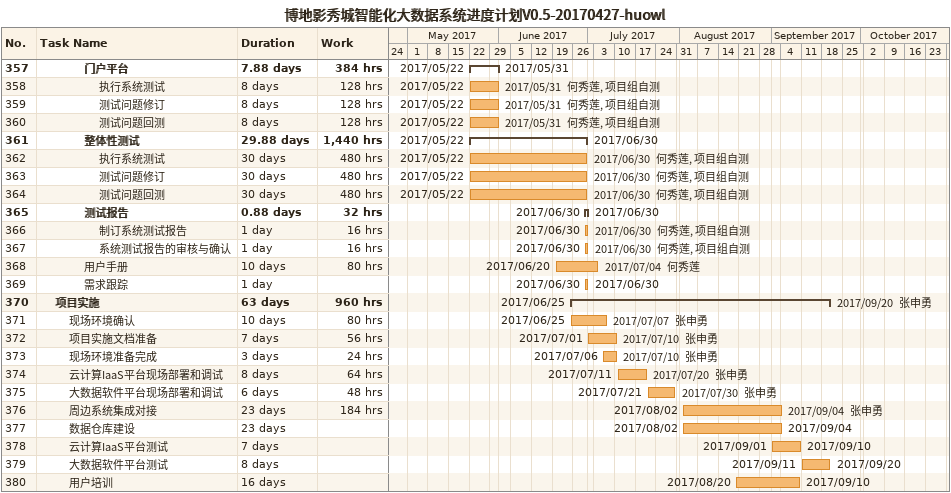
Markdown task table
博地影秀城智能化大数据系统进度计划V0.5-20170427-huowl

| ID | Level | Task | Duration | Start | Finish | Resources | Work (h) |
|---|---|---|---|---|---|---|---|
| 357 | 4 | **门户平台** | 7.88d | 2017-05-22 | 2017-05-31 |  | 384 |
| 358 | 5 | 执行系统测试 | 8d | 2017-05-22 | 2017-05-31 | 何秀莲, 项目组自测 | 128 |
| 359 | 5 | 测试问题修订 | 8d | 2017-05-22 | 2017-05-31 | 何秀莲, 项目组自测 | 128 |
| 360 | 5 | 测试问题回测 | 8d | 2017-05-22 | 2017-05-31 | 何秀莲, 项目组自测 | 128 |
| 361 | 4 | **整体性测试** | 29.88d | 2017-05-22 | 2017-06-30 |  | 1440 |
| 362 | 5 | 执行系统测试 | 30d | 2017-05-22 | 2017-06-30 | 何秀莲, 项目组自测 | 480 |
| 363 | 5 | 测试问题修订 | 30d | 2017-05-22 | 2017-06-30 | 何秀莲, 项目组自测 | 480 |
| 364 | 5 | 测试问题回测 | 30d | 2017-05-22 | 2017-06-30 | 何秀莲, 项目组自测 | 480 |
| 365 | 4 | **测试报告** | 0.88d | 2017-06-30 | 2017-06-30 |  | 32 |
| 366 | 5 | 制订系统测试报告 | 1d | 2017-06-30 | 2017-06-30 | 何秀莲, 项目组自测 | 16 |
| 367 | 5 | 系统测试报告的审核与确认 | 1d | 2017-06-30 | 2017-06-30 | 何秀莲, 项目组自测 | 16 |
| 368 | 4 | 用户手册 | 10d | 2017-06-20 | 2017-07-04 | 何秀莲 | 80 |
| 369 | 4 | 需求跟踪 | 1d | 2017-06-30 | 2017-06-30 |  |  |
| 370 | 2 | **项目实施** | 63d | 2017-06-25 | 2017-09-20 | 张申勇 | 960 |
| 371 | 3 | 现场环境确认 | 10d | 2017-06-25 | 2017-07-07 | 张申勇 | 80 |
| 372 | 3 | 项目实施文档准备 | 7d | 2017-07-01 | 2017-07-10 | 张申勇 | 56 |
| 373 | 3 | 现场环境准备完成 | 3d | 2017-07-06 | 2017-07-10 | 张申勇 | 24 |
| 374 | 3 | 云计算IaaS平台现场部署和调试 | 8d | 2017-07-11 | 2017-07-20 | 张申勇 | 64 |
| 375 | 3 | 大数据软件平台现场部署和调试 | 6d | 2017-07-21 | 2017-07-30 | 张申勇 | 48 |
| 376 | 3 | 周边系统集成对接 | 23d | 2017-08-02 | 2017-09-04 | 张申勇 | 184 |
| 377 | 3 | 数据仓库建设 | 23d | 2017-08-02 | 2017-09-04 |  |  |
| 378 | 3 | 云计算IaaS平台测试 | 7d | 2017-09-01 | 2017-09-10 |  |  |
| 379 | 3 | 大数据软件平台测试 | 8d | 2017-09-11 | 2017-09-20 |  |  |
| 380 | 3 | 用户培训 | 16d | 2017-08-20 | 2017-09-10 |  |  |
